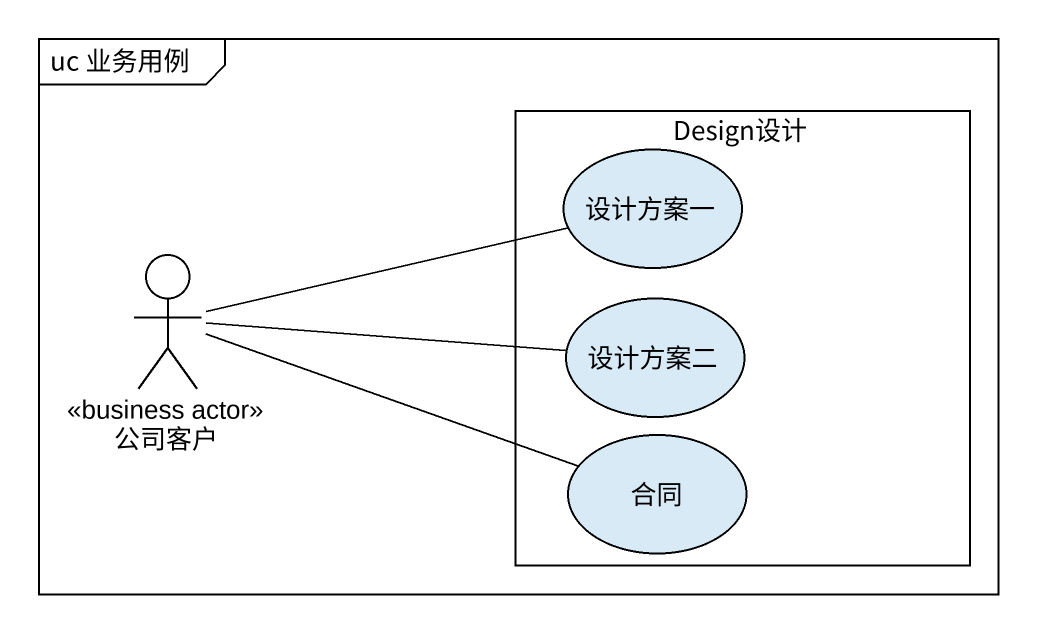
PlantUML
@startuml
mainframe uc 业务用例
rectangle Design设计 {
  usecase 设计方案一
  usecase 设计方案二
  usecase 合同
}
actor 公司客户 <<business actor>>
设计方案一 -left- 公司客户
设计方案二 -left- 公司客户
合同 -left- 公司客户
@enduml
